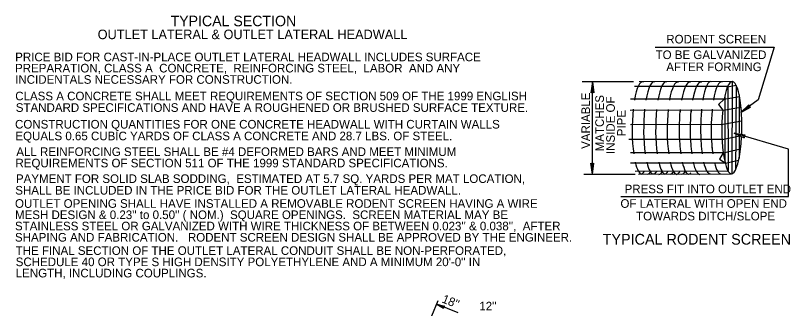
# Model space of a CAD drawing. Extents: x 741 to 1101, y -63 to 213.
# Drawn here: x 896 to 1012.9, y 24.8 to 69.1 of the extents above; entities that cross this region are included whole.
import ezdxf

# ---------------------------------------------------------------- set-up
doc = ezdxf.new("R2010")
doc.units = 0
for name, color, linetype in [('Default', 7, 'Continuous'), ('Level 1', 7, 'Continuous'), ('Level 10', 7, 'Continuous'), ('Level 60', 7, 'Continuous')]:
    doc.layers.add(name, color=color, linetype=linetype)

msp = doc.modelspace()

# ---------------------------------------------------------------- linework, layer by layer
at = {"layer": 'Level 1'}
for p, q in [((992.46, 64.27), (1010.4, 64.29)), ((1010.4, 64.29), (1008.01, 56.32)), ((989.18, 59.07), (981.45, 59.07)), ((982.99, 59.07), (982.76, 57.41)), ((982.99, 45.11), (982.99, 59.07)), ((982.99, 59.07), (983.22, 57.41)), ((1004.09, 59.1), (990.04, 59.05)), ((1003.38, 58.32), (1004.69, 58.54)), ((1004.05, 59.08), (1004, 45.18)), ((1004.66, 58.52), (1004.61, 51.34)), ((1003.38, 58.33), (989.36, 58.34)), ((1003.41, 58.31), (1003.46, 45.64)), ((1002.86, 56.43), (988.72, 56.43)), ((1002.85, 56.42), (1002, 55.65)), ((1002.79, 56.44), (1005.18, 56.85)), ((1002.95, 56.83), (1002.95, 47.06)), ((1005.1, 57.09), (1005.1, 51.32)), ((1008.01, 56.32), (1005.37, 54.42)), ((1002, 55.65), (1002.64, 54.75)), ((1002.69, 54.78), (1005.38, 55.25)), ((1005.37, 54.42), (1006.58, 55.58)), ((1005.37, 54.42), (1006.85, 55.21)), ((1002.65, 54.75), (988.67, 54.74)), ((1002.42, 52.6), (1005.52, 53.18)), ((1002.39, 52.6), (988.75, 52.55)), ((1002.49, 50.33), (988.46, 50.36)), ((1002.56, 50.35), (1005.22, 50.91)), ((1004.35, 51.31), (1006.01, 51.06)), ((1004.35, 51.31), (1005.88, 50.62)), ((1012.56, 48.9), (1004.35, 51.31)), ((1004.61, 51.08), (1004.58, 45.81)), ((1005.1, 50.93), (1005.1, 47.5)), ((1002.73, 48.35), (988.72, 48.35)), ((1002.71, 48.35), (1002.17, 47.4)), ((1002.7, 48.35), (1005.33, 48.92)), ((1012.56, 41.73), (1012.56, 48.9)), ((982.99, 45.11), (982.76, 46.77)), ((982.99, 45.11), (983.22, 46.77)), ((1003, 46.79), (988.75, 46.79)), ((1002.17, 47.4), (1003, 46.8)), ((1002.99, 46.78), (1005.06, 47.21)), ((989.45, 45.06), (981.72, 45.06)), ((1003.41, 45.58), (989.43, 45.53)), ((1003.96, 45.12), (989.92, 45.08)), ((987.27, 41.73), (1012.56, 41.73)), ((958.76, 23.74), (959.71, 26.01)), ((959.5, 25.5), (960.68, 25.19)), ((959.5, 25.5), (960.55, 24.88)), ((962.73, 24.15), (959.5, 25.5))]:
    msp.add_line(p, q, dxfattribs=at)
for points in [[(983.22, 57.41), (982.99, 57.53), (982.76, 57.41)], [(1006.58, 55.58), (1006.61, 55.31), (1006.85, 55.21)], [(1006.01, 51.06), (1005.82, 50.87), (1005.88, 50.62)], [(982.76, 46.77), (982.99, 46.64), (983.22, 46.77)], [(960.68, 25.19), (960.53, 25.07), (960.55, 24.88)]]:
    msp.add_lwpolyline(points, dxfattribs=at)
for centre, start_param, end_param in [((990.5, 52.09), 3.062769, 4.068913), ((992.23, 52.1), 3.062769, 4.070286), ((994.04, 52.1), 3.062769, 4.071337), ((995.78, 52.07), 3.062769, 4.065887), ((997.6, 52.07), 3.062769, 4.065925), ((999.26, 52.04), 3.062769, 4.060673), ((1000.81, 52.14), 3.062769, 4.077188), ((1002.42, 52.11), 3.062769, 4.072168), ((1004.02, 52.14), 1.936177, 4.0475), ((1002.42, 52.11), 4.033698, 4.04086), ((990.5, 52.09), 4.298308, 5.309462), ((992.23, 52.1), 4.299507, 5.310787), ((994.04, 52.1), 4.300426, 5.311804), ((995.78, 52.07), 4.295667, 5.306548), ((997.59, 52.15), 4.349553, 5.091439), ((997.6, 52.07), 4.2957, 4.352429), ((999.24, 52.12), 4.349553, 5.091439), ((999.26, 52.04), 4.291123, 4.352429), ((1000.82, 52.18), 4.349553, 5.091439), ((1000.81, 52.14), 4.305546, 4.370598), ((1002.42, 52.11), 4.32997, 5.091439), ((1002.42, 52.11), 4.301153, 4.348152), ((1004.02, 52.14), 4.328496, 7.646237), ((1004.02, 52.14), 1.437677, 1.892139), ((997.6, 52.07), 5.050317, 5.306585), ((999.26, 52.04), 5.050317, 5.301558), ((1000.81, 52.14), 5.068484, 5.317491), ((1002.42, 52.11), 5.092792, 5.312609), ((1002.42, 52.11), 5.130241, 5.290357), ((990.5, 52.09), 5.551649, 6.283185), ((992.23, 52.1), 5.553289, 6.283185), ((994.04, 52.1), 5.554548, 6.283185), ((995.78, 52.07), 5.548049, 6.283185), ((997.6, 52.07), 5.548094, 6.283185), ((999.26, 52.04), 5.5419, 6.283185), ((1000.81, 52.14), 5.561609, 6.283185), ((1002.42, 52.11), 5.569394, 6.283185), ((990.37, 52.1), 6.28107, 6.621863), ((991.39, 52.08), 6.28107, 6.621863), ((992.24, 52.1), 6.28107, 6.621863), ((993.08, 52.04), 6.28107, 6.621863), ((993.93, 52.08), 6.28107, 6.621863), ((994.81, 52.08), 6.28107, 6.621863), ((995.71, 52.03), 6.28107, 6.621863), ((996.54, 52.08), 6.28107, 6.621863), ((997.57, 52.08), 6.28107, 6.511351)]:
    msp.add_ellipse(centre, major_axis=(-0.06, -6.96), ratio=0.217321, start_param=start_param, end_param=end_param, dxfattribs=at)

# ---------------------------------------------------------------- texts
at = {"layer": 'Default'}
for s, height, p in [('TYPICAL SECTION', 1.5947, (919.36, 67.45)), ('OUTLET LATERAL & OUTLET LATERAL HEADWALL', 1.4353, (908.37, 65.5)), ('PRICE BID FOR CAST-IN-PLACE OUTLET LATERAL HEADWALL INCLUDES SURFACE', 1.3, (895.93, 62.16)), ('PREPARATION, CLASS A  CONCRETE,  REINFORCING STEEL,  LABOR  AND ANY  ', 1.3, (895.91, 60.47)), ('INCIDENTALS NECESSARY FOR CONSTRUCTION.', 1.3, (895.93, 58.76)), ('CLASS A CONCRETE SHALL MEET REQUIREMENTS OF SECTION 509 OF THE 1999 ENGLISH ', 1.3, (895.94, 56.26)), ('STANDARD SPECIFICATIONS AND HAVE A ROUGHENED OR BRUSHED SURFACE TEXTURE.', 1.3, (896.02, 54.52)), ('CONSTRUCTION QUANTITIES FOR ONE CONCRETE HEADWALL WITH CURTAIN WALLS', 1.3, (895.91, 52)), ('EQUALS 0.65 CUBIC YARDS OF CLASS A CONCRETE AND 28.7 LBS. OF STEEL.', 1.3, (895.96, 50.23)), ('ALL REINFORCING STEEL SHALL BE #4 DEFORMED BARS AND MEET MINIMUM', 1.3, (896.1, 47.85)), ('REQUIREMENTS OF SECTION 511 OF THE 1999 STANDARD SPECIFICATIONS.', 1.3, (895.97, 46.14)), ('PAYMENT FOR SOLID SLAB SODDING,  ESTIMATED AT 5.7 SQ. YARDS PER MAT LOCATION, ', 1.3, (896.04, 43.78)), ('SHALL BE INCLUDED IN THE PRICE BID FOR THE OUTLET LATERAL HEADWALL.', 1.3, (895.94, 42.03)), ('OUTLET OPENING SHALL HAVE INSTALLED A REMOVABLE RODENT SCREEN HAVING A WIRE ', 1.3, (895.9, 40.03)), ("MESH DESIGN & 0.23'' to 0.50'' ( NOM.)  SQUARE OPENINGS.  SCREEN MATERIAL MAY BE ", 1.3, (895.9, 38.33)), ("STAINLESS STEEL OR GALVANIZED WITH WIRE THICKNESS OF BETWEEN 0.023'' & 0.038'',  AFTER ", 1.3, (895.9, 36.63)), ('SHAPING AND FABRICATION.   RODENT SCREEN DESIGN SHALL BE APPROVED BY THE ENGINEER.', 1.3, (895.9, 34.93)), ('THE FINAL SECTION OF THE OUTLET LATERAL CONDUIT SHALL BE NON-PERFORATED, ', 1.3, (896.01, 32.92)), ("SCHEDULE 40 OR TYPE S HIGH DENSITY POLYETHYLENE AND A MINIMUM 20'-0'' IN ", 1.3, (896.01, 31.22)), ('LENGTH, INCLUDING COUPLINGS. ', 1.3, (896.01, 29.52))]:
    msp.add_text(s, height=height, dxfattribs=at).set_placement(p)
at = {"layer": 'Level 1'}
msp.add_text("18''", height=1.3, rotation=338, dxfattribs=at).set_placement((960.18, 25.78))
msp.add_text("12''", height=1.3, dxfattribs=at).set_placement((965.93, 24.54))
at = {"layer": 'Level 10'}
for s, height, p in [('RODENT SCREEN', 1.3, (994.13, 64.85)), ('TO BE GALVANIZED', 1.3, (992.52, 62.49)), ('AFTER FORMING', 1.3, (994.13, 60.67)), ('PRESS FIT INTO OUTLET END', 1.3, (987.84, 42.22)), ('OF LATERAL WITH OPEN END', 1.3, (987.22, 40.03)), ('TOWARDS DITCH/SLOPE', 1.3, (989.58, 38.13)), ('TYPICAL RODENT SCREEN', 1.62, (984.54, 34.47))]:
    msp.add_text(s, height=height, dxfattribs=at).set_placement(p)
for s, p in [('MATCHES', (984.72, 48.56)), ('INSIDE OF', (986.37, 48.15)), ('PIPE', (988.02, 50.84))]:
    msp.add_text(s, height=1.3, rotation=90, dxfattribs=at).set_placement(p)
at = {"layer": 'Level 60'}
msp.add_text('VARIABLE', height=1.3, rotation=90, dxfattribs=at).set_placement((982.63, 48.93))

doc.saveas('drawing.dxf')
